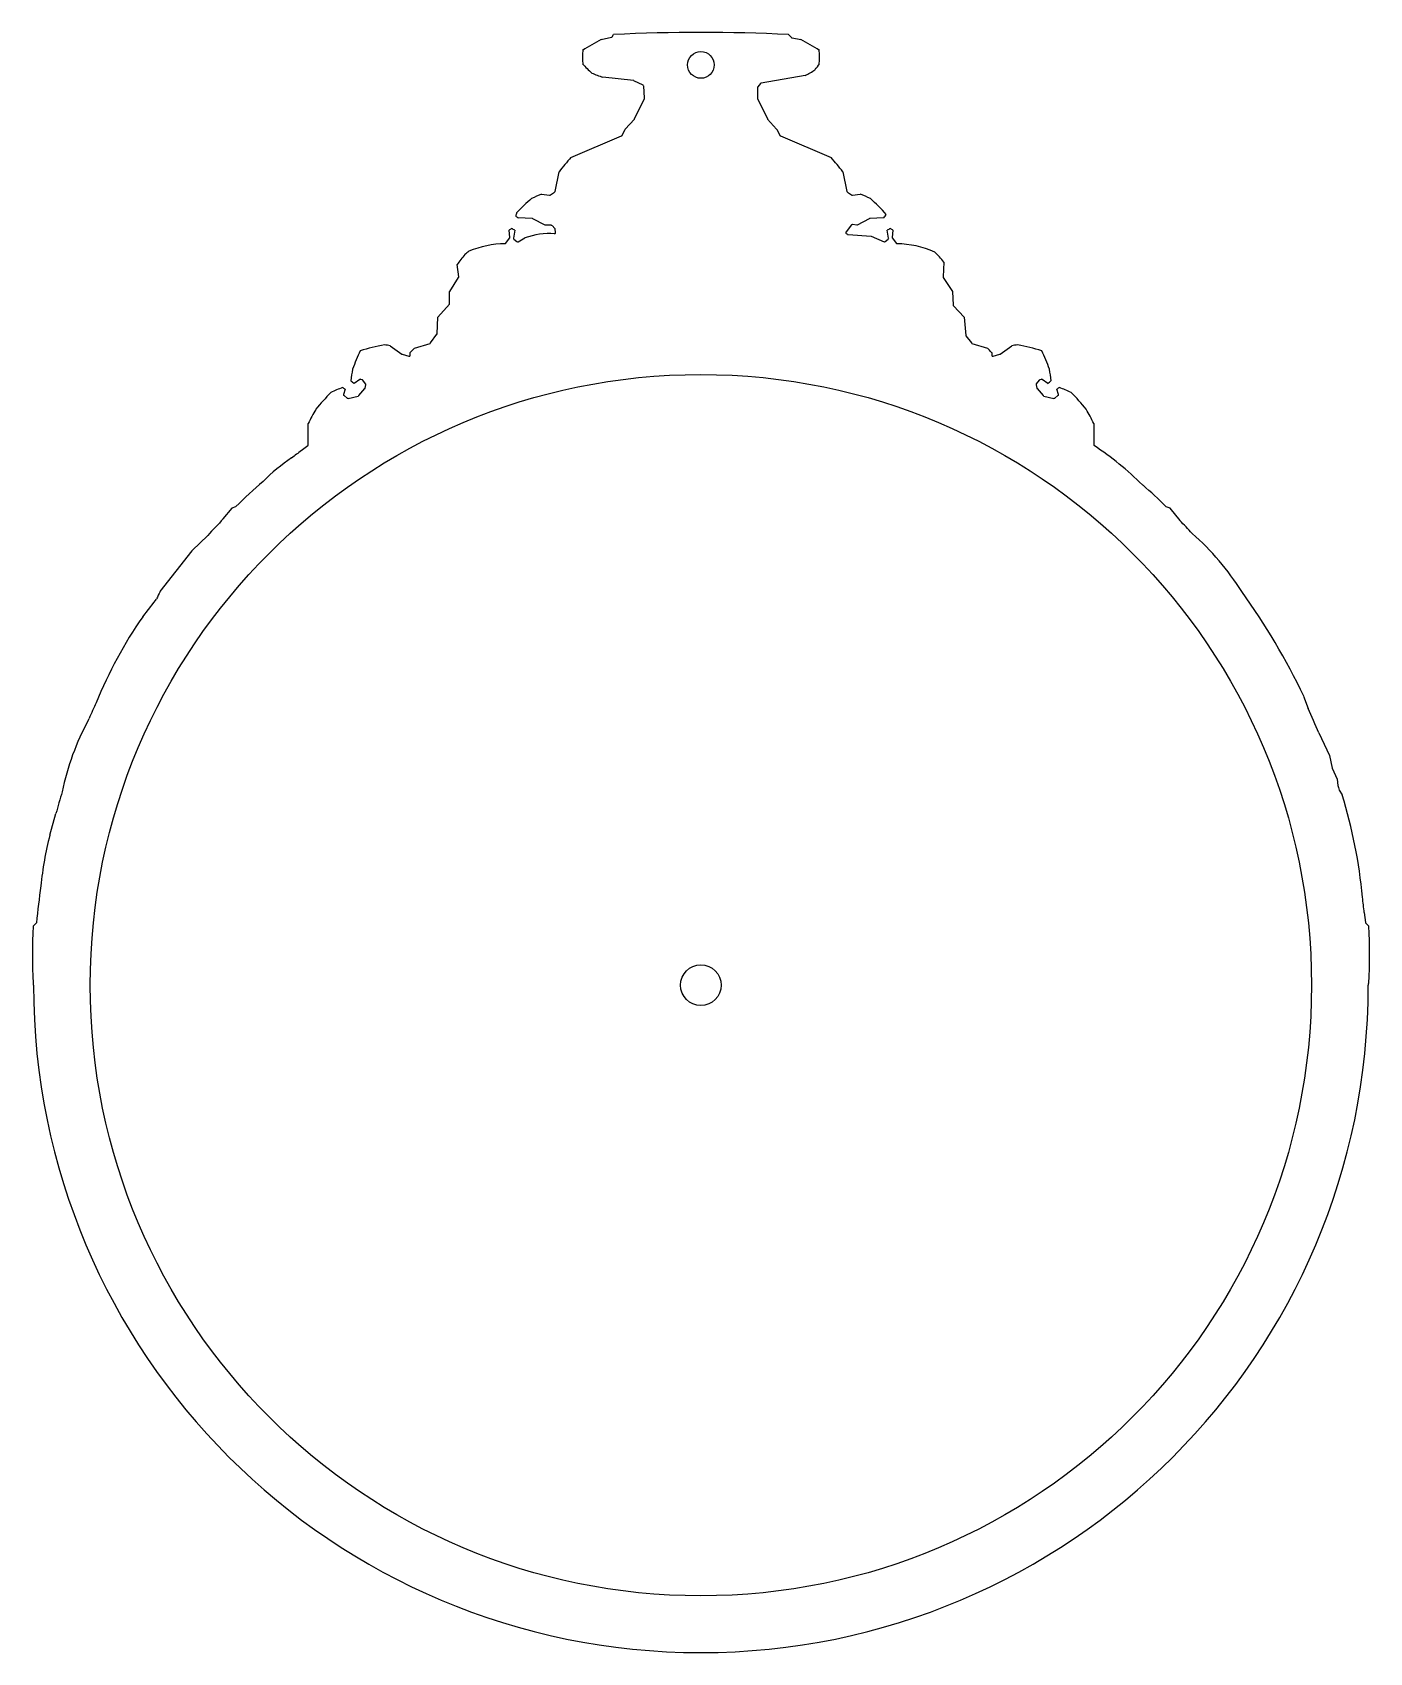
# Model space of a CAD drawing. Header units: millimetres. Extents: x -92 to 92, y -92 to 131.
import ezdxf

# ---------------------------------------------------------------- set-up
doc = ezdxf.new("R2010")
doc.units = ezdxf.units.MM
for name, color, linetype in [('CUT_INNER', 6, 'Continuous'), ('CUT_OUTER', 1, 'Continuous'), ('GUIDE', 3, 'Continuous')]:
    doc.layers.add(name, color=color, linetype=linetype)

msp = doc.modelspace()

# ---------------------------------------------------------------- linework, layer by layer
at = {"layer": 'CUT_INNER'}
for centre, radius in [((0, 126.16), 1.83), ((0, 0), 2.79)]:
    msp.add_circle(centre, radius, dxfattribs=at)
at = {"layer": 'CUT_OUTER'}
for points in [[(-13.69, 129.64), (-13.68, 129.64), (-12.26, 129.97)], [(-12.16, 130.03), (-11.97, 130.32), (-11.97, 130.32)], [(12, 130.32), (12, 130.32), (12.43, 129.9)], [(12.5, 129.86), (13.72, 129.64), (13.72, 129.64)], [(-9.24, 124.02), (-13.46, 124.48), (-13.46, 124.48)], [(14.29, 124.7), (14.29, 124.7), (8.27, 123.68)], [(-7.92, 123.37), (-9.19, 124)], [(-7.73, 121.65), (-7.83, 123.24)], [(7.76, 123.05), (7.76, 121.64)], [(8.18, 123.63), (7.79, 123.14)], [(-9.09, 118.76), (-7.74, 121.57)], [(7.77, 121.58), (9.12, 118.76)], [(-10.8, 116.5), (-10.36, 117.36), (-10.36, 117.37), (-10.36, 117.37), (-9.12, 118.72)], [(9.15, 118.72), (10.39, 117.37), (10.39, 117.37), (10.4, 117.36), (10.83, 116.5)], [(-17.82, 113.47), (-17.81, 113.47), (-10.87, 116.43)], [(10.9, 116.43), (17.85, 113.47), (17.85, 113.47)], [(-19.98, 108.82), (-19.42, 111.51), (-19.42, 111.52)], [(19.45, 111.52), (19.45, 111.51), (20.02, 108.82)], [(-21.83, 108.42), (-21.83, 108.42), (-20.74, 108.31)], [(-20.64, 108.34), (-20.05, 108.73)], [(20.08, 108.73), (20.67, 108.34)], [(20.77, 108.31), (21.86, 108.42), (21.86, 108.42)], [(-23.12, 105.1), (-25.04, 105.21), (-25.04, 105.21)], [(-20.52, 104.18), (-21.37, 104.18), (-21.37, 104.18), (-21.37, 104.18), (-23.06, 105.08)], [(23.09, 105.08), (21.41, 104.18), (21.4, 104.18), (21.4, 104.18), (20.8, 104.28)], [(25.07, 105.21), (25.07, 105.21), (23.16, 105.1)], [(-26.72, 101.71), (-26.22, 102.41)], [(-26.19, 102.51), (-26.3, 103.49), (-26.3, 103.49)], [(-25.5, 103.49), (-25.5, 103.49), (-25.71, 102.43)], [(-25.66, 102.29), (-25.23, 101.95)], [(-25.07, 101.93), (-24.13, 102.46), (-24.12, 102.46)], [(-20.03, 103.75), (-20.41, 104.13)], [(-19.91, 103.2), (-19.99, 103.67)], [(20.66, 104.22), (19.9, 103.27)], [(19.93, 103.05), (20.11, 102.94)], [(20.18, 102.91), (23.35, 102.69), (23.35, 102.69), (23.36, 102.69), (25.11, 101.92)], [(25.26, 101.94), (25.69, 102.29)], [(25.74, 102.43), (25.53, 103.49), (25.53, 103.49)], [(26.33, 103.49), (26.33, 103.49), (26.23, 102.51)], [(26.25, 102.41), (26.76, 101.71)], [(-33.19, 97.12), (-33.41, 98.78), (-33.41, 98.79)], [(33.33, 99.13), (33.33, 99.13), (33.22, 97.12)], [(-34.45, 93.45), (-34.45, 95.11), (-34.45, 95.12), (-34.44, 95.12), (-33.21, 97.02)], [(33.24, 97.03), (34.48, 95.12), (34.48, 95.12), (34.48, 95.11), (34.59, 93.22)], [(-36.16, 89.31), (-36.05, 91.56), (-36.05, 91.56), (-36.05, 91.56), (-34.48, 93.36)], [(34.63, 93.13), (36.08, 91.56), (36.08, 91.56), (36.08, 91.56), (36.31, 89.08)], [(-37.05, 88.05), (-36.19, 89.23)], [(36.34, 89), (37.09, 88.04)], [(-42.59, 87.66), (-42.58, 87.66), (-41, 86.53)], [(-39.84, 86.37), (-39.84, 86.74), (-39.84, 86.75)], [(-39.26, 87.32), (-39.26, 87.32), (-37.13, 87.99)], [(37.16, 87.99), (39.29, 87.32), (39.29, 87.32)], [(39.87, 86.75), (39.87, 86.74), (39.87, 86.37)], [(41.03, 86.53), (42.62, 87.66), (42.62, 87.66)], [(-40.96, 86.51), (-40.03, 86.23)], [(40.06, 86.23), (40.99, 86.51)], [(-46.78, 83.03), (-47.52, 82.5), (-47.52, 82.5)], [(-46.41, 82.98), (-46.64, 83.05)], [(-45.96, 82.44), (-46.34, 82.93)], [(-46.02, 81.85), (-45.93, 82.32)], [(45.96, 82.32), (46.05, 81.85)], [(46.38, 82.93), (45.99, 82.44)], [(46.68, 83.05), (46.45, 82.98)], [(47.55, 82.5), (47.55, 82.5), (46.81, 83.03)], [(-48.78, 81.7), (-48.78, 81.7), (-48.98, 80.99)], [(-48.93, 80.83), (-48.49, 80.48)], [(-48.37, 80.45), (-46.99, 80.77)], [(-46.91, 80.82), (-46.06, 81.78)], [(46.09, 81.78), (46.95, 80.82)], [(47.02, 80.77), (48.4, 80.45)], [(48.53, 80.48), (48.96, 80.83)], [(49.01, 80.99), (48.81, 81.7), (48.81, 81.7)], [(-53.83, 74.09), (-53.83, 76.99), (-53.83, 77)], [(53.86, 77), (53.86, 76.99), (53.86, 74.09)], [(-54.78, 73.29), (-53.88, 73.97)], [(60.54, 68.61), (60.61, 68.55)], [(-65.48, 63.91), (-64.26, 65.41), (-64.26, 65.42), (-64.26, 65.42), (-63.78, 65.61)], [(63.76, 65.63), (64.29, 65.42), (64.29, 65.42), (64.3, 65.41), (65.67, 63.71)], [(-74.12, 53.95), (-69.77, 59.56), (-69.76, 59.57), (-67.61, 61.66)], [(-76.53, 50.51), (-74.95, 52.49), (-74.81, 52.69), (-74.63, 52.94)], [(82.64, 39.61), (83.26, 37.95)], [(-83.96, 36.37), (-83.88, 36.57)], [(84.72, 34.58), (86.2, 31.47), (86.2, 31.47), (86.2, 31.47), (86.54, 29.77), (86.54, 29.75), (86.55, 29.73), (87.23, 28.26), (87.23, 28.26), (87.23, 28.26), (87.31, 27.37), (87.4, 27.1), (87.5, 26.74), (87.92, 26.08), (87.92, 26.08)], [(-89.26, 20.58), (-88.42, 23.52)], [(90.96, 9.95), (91.12, 8.59)], [(-91.56, 8.08), (-91.55, 8.08), (-91.13, 8.5)], [(91.17, 8.5), (91.59, 8.08), (91.59, 8.08)], [(-91.5, 0), (-91.5, 0.24), (-91.55, 0.28), (-91.56, 0.28)], [(91.59, 0.28), (91.58, 0.28), (91.5, 0.22), (91.5, 0)]]:
    msp.add_lwpolyline(points, dxfattribs=at)
for centre, radius, start, end in [((0.84, 102.19), 31.06, 117.8877, 123.296), ((-12.29, 130.11), 0.15, 282.9895, 326.3803), ((0.02, -113.02), 243.64, 87.1806, 92.8194), ((12.53, 130), 0.15, 224.9429, 259.7244), ((-1.81, 100.49), 33.03, 56.8644, 61.95), ((2.43, 127.23), 18.66, 177.1829, 182.818), ((-3.16, 127.23), 19.42, 357.2924, 2.7054), ((-3.56, 137.7), 17.03, 221.9978, 228.0039), ((-7.54, 142.09), 18.58, 246.5142, 251.4391), ((7.38, 138.12), 15.09, 297.2517, 303.3031), ((8.24, 131.43), 9.5, 321.4615, 327.4127), ((-9.26, 123.87), 0.15, 63.4349, 83.8212), ((-7.98, 123.23), 0.15, 3.8343, 63.4349), ((7.91, 123.05), 0.15, 141.2733, 180), ((8.3, 123.53), 0.15, 99.6385, 141.2733), ((-7.88, 121.64), 0.15, 334.3566, 3.8343), ((7.91, 121.64), 0.15, 180, 205.6434), ((-9.23, 118.83), 0.15, 317.4827, 334.3566), ((9.26, 118.83), 0.15, 205.6434, 222.5173), ((-10.93, 116.56), 0.15, 293.0854, 333.4349), ((10.96, 116.56), 0.15, 206.5651, 246.9146), ((1.51, 95.92), 26.11, 137.7705, 143.3149), ((-1.65, 95.78), 26.32, 36.7077, 42.207), ((-3.66, 85.09), 30, 130.6555, 136.0808), ((-16.22, 93), 16.41, 109.994, 115.2003), ((-20.72, 108.46), 0.15, 264.303, 303.6725), ((-20.13, 108.85), 0.15, 303.6725, 348.2256), ((20.16, 108.85), 0.15, 191.7744, 236.3275), ((20.75, 108.46), 0.15, 236.3275, 275.697), ((16.77, 94.25), 15.06, 64.5655, 70.2383), ((2.07, 84.5), 31.51, 42.197, 47.8035), ((-20.52, 104.46), 4.96, 163.155, 168.6102), ((-23.07, 108.54), 3.87, 233.2216, 239.3406), ((-23.13, 104.95), 0.15, 61.9196, 86.643), ((23.17, 104.95), 0.15, 93.357, 118.0804), ((20.47, 109.02), 5.98, 320.3643, 325.8579), ((-23.84, 100.17), 4.13, 120.8582, 126.5957), ((-26.34, 102.5), 0.15, 324.4376, 6.3235), ((-28.11, 98.86), 5.32, 60.6246, 66.1506), ((-25.56, 102.4), 0.15, 168.6725, 231.3179), ((-20.67, 92.52), 10.52, 86.6311, 109.1802), ((-20.52, 104.03), 0.15, 45, 90), ((-20.06, 103.17), 0.15, 272.7408, 9.4376), ((-20.14, 103.65), 0.15, 9.4376, 45), ((20.02, 103.18), 0.15, 141.3235, 236.2748), ((20.19, 103.06), 0.15, 236.2748, 265.926), ((20.78, 104.13), 0.15, 80.5624, 141.3235), ((28.03, 99.07), 5.08, 113.7198, 119.505), ((25.6, 102.4), 0.15, 308.6821, 11.3275), ((23.79, 100.05), 4.28, 53.5054, 59.0407), ((26.38, 102.5), 0.15, 173.6765, 215.5624), ((-18.75, 88.86), 17.71, 140.3474, 145.9155), ((-26.62, 93.56), 8.76, 126.2766, 131.0832), ((-26.6, 87.93), 13.72, 90.9493, 112.2998), ((-26.85, 101.8), 0.15, 276.8435, 324.4376), ((-25.14, 102.06), 0.15, 231.3179, 299.0675), ((25.17, 102.06), 0.15, 246.3511, 308.6821), ((26.88, 101.8), 0.15, 215.5624, 263.1565), ((26.69, 88.39), 13.26, 66.0584, 89.2596), ((19.16, 87.4), 18.39, 39.6085, 45.4267), ((-33.34, 97.1), 0.15, 327.0803, 7.6046), ((33.37, 97.11), 0.15, 176.8033, 212.9197), ((-34.6, 93.45), 0.15, 318.8181, 360), ((34.74, 93.23), 0.15, 183.357, 222.8852), ((-36.31, 89.32), 0.15, 323.9702, 357.1444), ((36.46, 89.1), 0.15, 185.1813, 217.8961), ((-16.43, 73.11), 33.31, 155.403, 160.0925), ((-36.58, 52.27), 36.15, 100.8522, 106.2762), ((-44.19, 79.28), 8.53, 79.1664, 84.6095), ((-33.74, 81.22), 8.23, 132.1759, 137.8251), ((-37.18, 88.14), 0.15, 287.5279, 323.9702), ((37.2, 88.14), 0.15, 217.8961, 252.4721), ((33.63, 81.08), 8.42, 42.2397, 47.7593), ((44.21, 79.38), 8.44, 95.3589, 100.8652), ((36.62, 52.27), 36.15, 73.7235, 79.148), ((20.64, 74.82), 28.8, 19.5404, 24.9641), ((-31.37, 81.3), 16.68, 169.1072, 174.6815), ((-40.92, 86.65), 0.15, 234.4747, 253.2966), ((-39.99, 86.37), 0.15, 253.2966, 360), ((40.02, 86.37), 0.15, 180, 286.7034), ((40.95, 86.65), 0.15, 286.7034, 305.5253), ((28.31, 80.86), 19.8, 5.7582, 10.453), ((-44.24, 87.35), 5.86, 230.3079, 235.9156), ((-46.69, 82.91), 0.15, 71.4737, 125.5624), ((-46.46, 82.83), 0.15, 38.7267, 71.4737), ((-46.07, 82.35), 0.15, 348.6374, 38.7267), ((46.11, 82.35), 0.15, 141.2733, 191.3626), ((46.49, 82.83), 0.15, 108.5263, 141.2733), ((46.72, 82.91), 0.15, 54.4376, 108.5263), ((44.26, 87.36), 5.86, 304.0883, 309.6882), ((-23.69, 54.82), 37.81, 135.6651, 140.3418), ((-43.59, 66.8), 16.11, 110.1019, 116.3135), ((-51.24, 78.38), 4.13, 53.5164, 59.2468), ((-48.84, 80.95), 0.15, 164.1063, 231.329), ((-48.4, 80.6), 0.15, 231.329, 282.9895), ((-47.03, 80.92), 0.15, 282.9895, 318.3854), ((-46.17, 81.88), 0.15, 318.3854, 348.6374), ((46.2, 81.88), 0.15, 191.3626, 221.6146), ((47.06, 80.92), 0.15, 221.6146, 257.0105), ((48.43, 80.6), 0.15, 257.0105, 308.671), ((51.32, 78.31), 4.22, 120.8135, 126.4233), ((48.87, 80.95), 0.15, 308.671, 15.8937), ((43.04, 65.46), 17.57, 63.9438, 69.6407), ((30.64, 61.05), 28.51, 38.8943, 45.0987), ((-33.32, 67.39), 22.64, 149.3151, 154.9004), ((29.47, 65.34), 27.03, 25.5534, 30.2311), ((-53.98, 74.09), 0.15, 307.2994, 0), ((54.01, 74.09), 0.15, 180, 232.7006), ((30.21, 37.92), 43.14, 45.3303, 56.6726), ((-41.92, 51.02), 25.56, 123.7342, 135.0798), ((-5.41, 7.1), 82.57, 126.7169, 127.8818), ((-0.67, 0.73), 90.51, 130.9711, 134.2063), ((0.51, 0.56), 90.75, 45.8139, 48.5215), ((-1.29, 1.23), 89.72, 135.6804, 137.6621), ((3.04, 2.86), 87.32, 42.5633, 44.1754), ((42.89, 34.2), 36.98, 32.2795, 48.5723), ((-69.25, 50.88), 5.76, 147.7733, 158.9873), ((0.41, 0.61), 91.02, 25.3726, 35.8785), ((-26.77, 15.99), 60.56, 145.2532, 157.9533), ((-1.52, 0.67), 89.84, 154.9399, 156.4518), ((1.42, 0.61), 89.96, 22.1853, 24.5252), ((-52.2, 19.13), 36.14, 151.5119, 168.2209), ((-1.84, 0.53), 89.58, 163.1417, 165.1277), ((22.98, 5.9), 68, 5.1908, 17.2647), ((-47.39, 9.65), 43.27, 165.3777, 174.75), ((-0.9, 0.11), 90.59, 171.4269, 174.6537), ((5.57, 0.67), 85.89, 6.1994, 7.614), ((-12.41, 4.18), 79.25, 177.1797, 182.8203), ((-91.24, 8.6), 0.147, 314.818, 339.3416), ((91.27, 8.6), 0.15, 186.9067, 225.0571), ((12.36, 4.18), 79.33, 357.1826, 2.8174), ((0, 0), 91.5, 180, 0)]:
    msp.add_arc(centre, radius, start, end, dxfattribs=at)
at = {"layer": 'GUIDE'}
msp.add_circle((0, 0), 83.72, dxfattribs=at)

doc.saveas('drawing.dxf')
